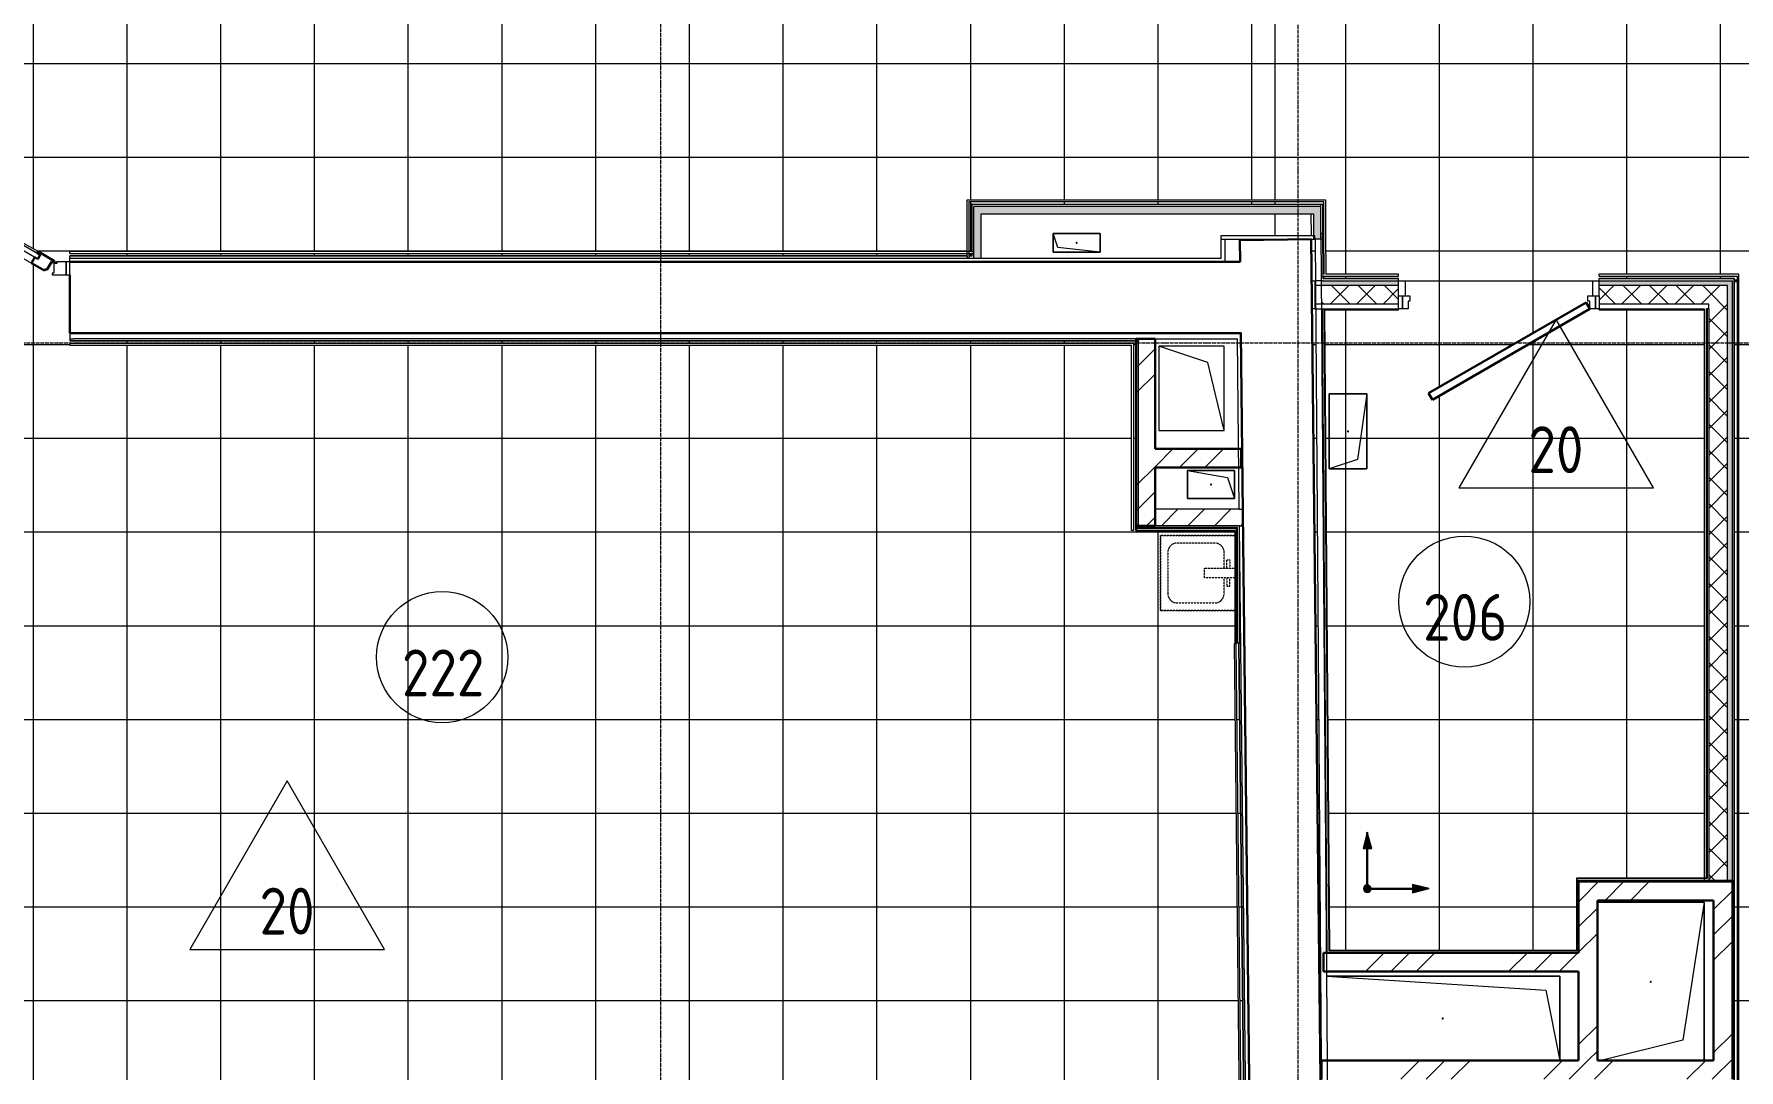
# Model space of a CAD drawing. Header units: millimetres. Extents: x -10915 to 60194, y -32941 to 46712.
# Drawn here: x 35106 to 44200, y 4415 to 9943 of the extents above; entities that cross this region are included whole.
import ezdxf

# ---------------------------------------------------------------- set-up
doc = ezdxf.new("R2010")
doc.units = ezdxf.units.MM
for name, pattern in [('200_ШТРИХ_ш1п0_6_', [1.6, 1, -0.6]), ('ADSK_Линия сетки', [25, 20, -2.5, 0, -2.5]), ('ADSK_Штриховая_ш3 п1_5', [4.5, 3, -1.5])]:
    doc.linetypes.add(name, pattern=pattern)
for name, color, linetype, lineweight in [('Двери', 7, 'Continuous', 9), ('Марки', 7, 'Continuous', 20), ('Марки помещений', 7, 'Continuous', 20), ('Обобщенные модели', 7, 'Continuous', 18), ('Оси', 7, 'Continuous', 9), ('Перекрытие', 7, 'Continuous', 18), ('Перекрытие штриховка', 7, 'Continuous', 18), ('Сантехника', 7, 'Continuous', 18), ('Стены внутренние', 7, 'Continuous', 18), ('Стены несущие', 7, 'Continuous', 30), ('Стены отделка', 7, 'Continuous', 30), ('Стены штриховка', 7, 'Continuous', 9), ('Узлы', 7, 'Continuous', 18)]:
    doc.layers.add(name, color=color, linetype=linetype, lineweight=lineweight)
doc.layers.add('Линии', color=7, linetype='Continuous', lineweight=9, true_color=0x00a600)
doc.layers.add('Линии разделители', color=4, linetype='ADSK_Штриховая_ш3 п1_5', lineweight=40, true_color=0x00ffff)
doc.styles.add('GOST Common_2', font='GOST_Common.ttf', dxfattribs={"width": 0.9, "height": 250})
pattern_1 = [(45, (0, 0), (-70.71068, 70.71068), []), (135, (0, 0), (-70.71068, -70.71068), [])]
pattern_2 = [(45, (0, 0), (-381.661, 381.661), []), (45, (134.94, 0), (0, 763.322), []), (45, (-134.94, 0), (0, 763.322), [])]

# ---------------------------------------------------------------- blocks, each defined once
blk = doc.blocks.new('AC_Дверь_Однопольная_Стальная - 1000х2100Н Д35п-металлическая-7230609-План полов 2-го этажа')
at = {"layer": 'Двери', "lineweight": 30}
for p, q in [((-485, 75), (355, 560)), ((355, 560), (375, 525.4)), ((375, 525.4), (-465, 40.4)), ((-465, 40.4), (-485, 75))]:
    blk.add_line(p, q, dxfattribs=at)
at = {"layer": 'Двери'}
for p, q in [((-535, 75), (-515, 75)), ((-535, 5), (-535, 75)), ((-515, 5), (-535, 5)), ((-515, 75), (-485, 75)), ((-515, 5), (-515, 75)), ((-515, 75), (-515, 5)), ((-475, 5), (-515, 5)), ((-485, 75), (-485, 35)), ((-485, 35), (-475, 35)), ((-475, 35), (-475, 5)), ((475, 35), (485, 35)), ((475, 5), (475, 35)), ((515, 5), (475, 5)), ((485, 75), (515, 75)), ((485, 35), (485, 75)), ((515, 75), (515, 5)), ((515, 75), (535, 75)), ((515, 5), (515, 75)), ((535, 5), (515, 5)), ((535, 75), (535, 5))]:
    blk.add_line(p, q, dxfattribs=at)
blk = doc.blocks.new('GM_Отверстие прямоугольное _в плите_ - Отверстие-3479543-План полов 2-го этажа')
at = {"layer": 'Обобщенные модели'}
for p, q in [((-100, -200), (-100, 200)), ((-100, 200), (100, 200)), ((100, 200), (-100, 200)), ((-100, 200), (-100, -200)), ((-50, 150), (100, 200)), ((100, 200), (100, -200)), ((100, -200), (100, 200)), ((-100, -200), (-50, 150)), ((100, -200), (-100, -200)), ((-100, -200), (100, -200))]:
    blk.add_line(p, q, dxfattribs=at)
for start, end in [(360, 180), (180, 360), (60, 165), (300, 360), (195, 270)]:
    blk.add_arc((0, 0), 2.5, start, end, dxfattribs=at)
blk = doc.blocks.new('GM_Отверстие прямоугольное _в плите_ - Отверстие-1433103-План полов 2-го этажа')
at = {"layer": 'Обобщенные модели'}
for p, q in [((175, 225), (-175, 225)), ((-175, 225), (-175, -225)), ((-175, 225), (-87.5, -137.5)), ((175, -225), (175, 225)), ((-87.5, -137.5), (175, -225)), ((-175, -225), (175, -225))]:
    blk.add_line(p, q, dxfattribs=at)
blk = doc.blocks.new('SND_2D_Раковина - 400х400-V12-План полов 2-го этажа')
at = {"layer": 'Сантехника', "linetype": '200_ШТРИХ_ш1п0_6_'}
for p, q in [((-200, 220), (200, 220)), ((-200, -176.6), (-200, 220)), ((-200, 220), (-200, -176.6)), ((200, 220), (-200, 220)), ((200, 220), (200, -176.6)), ((200, -176.6), (200, 220)), ((-160, 130), (-160, -70)), ((110, 180), (-110, 180)), ((160, -70), (160, 130)), ((-25, -176.6), (-25, -15)), ((-25, -15), (25, -15)), ((25, -15), (25, -176.6)), ((-110, -120), (-25, -120)), ((-70, -135), (-70, -150)), ((-25, -135), (-70, -135)), ((-70, -150), (-25, -150)), ((25, -120), (110, -120)), ((25, -135), (70, -135)), ((70, -150), (25, -150)), ((70, -135), (70, -150))]:
    blk.add_line(p, q, dxfattribs=at)
for centre, start, end in [((-110, 130), 90, 180), ((110, 130), 360, 90), ((-110, -70), 180, 270), ((110, -70), 270, 360)]:
    blk.add_arc(centre, 50, start, end, dxfattribs=at)
blk = doc.blocks.new('GM_Отверстие прямоугольное _в плите_ - Отверстие-V33-План полов 2-го этажа')
at = {"layer": 'Обобщенные модели'}
for p, q in [((-75, -125), (-75, 125)), ((-75, 125), (75, 125)), ((75, 125), (-75, 125)), ((-75, 125), (-75, -125)), ((-37.5, 87.5), (75, 125)), ((75, 125), (75, -125)), ((75, -125), (75, 125)), ((-75, -125), (-37.5, 87.5)), ((75, -125), (-75, -125)), ((-75, -125), (75, -125))]:
    blk.add_line(p, q, dxfattribs=at)
for start, end in [(360, 180), (180, 360), (60, 165), (300, 360), (195, 270)]:
    blk.add_arc((0, 0), 2.5, start, end, dxfattribs=at)
blk = doc.blocks.new('Дверь-Alumark_двупольная с глухим окном_S70 - 1400х2200 алюм ост Д30п-V5-План полов 2-го этажа')
at = {"layer": 'Двери', "lineweight": 30}
for p, q in [((317.5, 662), (248.2, 622)), ((322, 654.2), (317.5, 662)), ((330.7, 659.2), (322, 654.2)), ((356.7, 614.2), (330.7, 659.2)), ((252.7, 614.2), (248.2, 622)), ((268.3, 623.2), (252.7, 614.2)), ((265.7, 591.7), (281.3, 600.7)), ((283.2, 561.4), (265.7, 591.7)), ((281.3, 600.7), (268.3, 623.2)), ((283.2, 561.4), (369.8, 611.4)), ((365.3, 619.2), (356.7, 614.2)), ((369.8, 611.4), (365.3, 619.2)), ((456.2, 349.2), (430.2, 304.2)), ((430.2, 304.2), (438.9, 299.2)), ((438.9, 299.2), (434.4, 291.4)), ((434.4, 291.4), (503.7, 251.4)), ((452.1, 362), (447.6, 354.2)), ((447.6, 354.2), (456.2, 349.2)), ((538.7, 312), (452.1, 362)), ((503.7, 251.4), (521.2, 281.7)), ((505.6, 290.7), (518.6, 313.2)), ((521.2, 281.7), (505.6, 290.7)), ((518.6, 313.2), (534.2, 304.2)), ((534.2, 304.2), (538.7, 312)), ((-405.6, 244.5), (-492.2, 194.5)), ((-492.2, 194.5), (-487.7, 186.7)), ((-487.7, 186.7), (-479, 191.7)), ((-479, 191.7), (-453, 146.7)), ((-439.9, 143.9), (-370.6, 183.9)), ((-416.7, 227.7), (-401.1, 236.7)), ((-403.7, 205.2), (-416.7, 227.7)), ((-401.1, 236.7), (-405.6, 244.5)), ((-388.1, 214.2), (-403.7, 205.2)), ((-370.6, 183.9), (-388.1, 214.2)), ((620.6, 183.9), (638.1, 214.2)), ((620.6, 183.9), (689.9, 143.9)), ((638.1, 214.2), (653.7, 205.2)), ((651.1, 236.7), (655.6, 244.5)), ((666.7, 227.7), (651.1, 236.7)), ((653.7, 205.2), (666.7, 227.7)), ((742.2, 194.5), (655.6, 244.5)), ((703, 146.7), (729, 191.7)), ((729, 191.7), (737.7, 186.7)), ((737.7, 186.7), (742.2, 194.5)), ((-453, 146.7), (-444.4, 151.7)), ((-444.4, 151.7), (-439.9, 143.9)), ((689.9, 143.9), (694.4, 151.7)), ((694.4, 151.7), (703, 146.7))]:
    blk.add_line(p, q, dxfattribs=at)
at = {"layer": 'Двери'}
for p, q in [((268.3, 623.2), (-416.7, 227.7)), ((248.2, 622), (-405.6, 244.5)), ((-403.7, 205.2), (281.3, 600.7)), ((-370.6, 183.9), (283.2, 561.4)), ((281.3, 600.7), (268.3, 623.2)), ((505.6, 290.7), (518.6, 313.2)), ((653.7, 205.2), (505.6, 290.7)), ((518.6, 313.2), (666.7, 227.7)), ((655.6, 244.5), (538.7, 312)), ((-575, 190), (-575, 120)), ((-555, 190), (-575, 190)), ((-555, 120), (-555, 190)), ((-505, 190), (-555, 190)), ((-555, 190), (-555, 120)), ((-505, 181), (-505, 190)), ((-416.7, 227.7), (-403.7, 205.2)), ((503.7, 251.4), (620.6, 183.9)), ((666.7, 227.7), (653.7, 205.2)), ((755, 190), (755, 181)), ((805, 190), (755, 190)), ((825, 190), (805, 190)), ((805, 190), (805, 120)), ((805, 120), (805, 190)), ((825, 120), (825, 190)), ((-575, 120), (-555, 120)), ((-555, 120), (-480, 120)), ((-490, 181), (-505, 181)), ((-490, 129), (-490, 181)), ((-480, 129), (-490, 129)), ((-480, 120), (-480, 129)), ((740, 129), (730, 129)), ((730, 129), (730, 120)), ((730, 120), (805, 120)), ((755, 181), (740, 181)), ((740, 181), (740, 129)), ((805, 120), (825, 120))]:
    blk.add_line(p, q, dxfattribs=at)
blk = doc.blocks.new('GM_Отверстие прямоугольное _в плите_ - Отверстие-3906246-План полов 2-го этажа')
at = {"layer": 'Обобщенные модели'}
for p, q in [((-50, -125), (-50, 125)), ((-50, 125), (50, 125)), ((50, 125), (-50, 125)), ((-50, 125), (-50, -125)), ((-50, -125), (-25, 100)), ((-25, 100), (50, 125)), ((50, 125), (50, -125)), ((50, -125), (50, 125)), ((50, -125), (-50, -125)), ((-50, -125), (50, -125))]:
    blk.add_line(p, q, dxfattribs=at)
for start, end in [(360, 180), (180, 360), (60, 165), (300, 360), (195, 270)]:
    blk.add_arc((0, 0), 2.5, start, end, dxfattribs=at)
blk = doc.blocks.new('GM_Отверстие прямоугольное _в плите_ - Отверстие-7245768-План полов 2-го этажа')
at = {"layer": 'Обобщенные модели'}
for p, q in [((-285, -425), (-285, 420)), ((-285, 420), (-285, -425)), ((-171, 311), (265, 420)), ((-285, -425), (-171, 311)), ((285, -425), (-285, -425)), ((-285, -425), (285, -425))]:
    blk.add_line(p, q, dxfattribs=at)
for start, end in [(360, 180), (180, 360), (60, 165), (300, 360), (195, 270)]:
    blk.add_arc((0, 0), 2.5, start, end, dxfattribs=at)
blk = doc.blocks.new('GM_Отверстие прямоугольное _в плите_ - Отверстие-7259121-План полов 2-го этажа')
at = {"layer": 'Обобщенные модели'}
for p, q in [((-225, -619.6), (-225, 625)), ((-225, 625), (225, 625)), ((225, 625), (-225, 625)), ((-225, 625), (-225, -619.6)), ((-224.7, -619.6), (-150, 550)), ((-150, 550), (225, 625))]:
    blk.add_line(p, q, dxfattribs=at)
for start, end in [(360, 180), (180, 360), (60, 165), (300, 360), (195, 270)]:
    blk.add_arc((0, 0), 2.5, start, end, dxfattribs=at)
blk = doc.blocks.new('ADSK_Марка_Помещение_ОдноЗначение - Номер-159740-План полов 2-го этажа')
at = {"layer": 'Марки помещений'}
blk.add_circle((0, 0), 3.5, dxfattribs=at)
blk = doc.blocks.new('ADSK_Марка_ПерекрытиеПол - Экземпляр_Отделка пола-158379-План полов 2-го этажа')
at = {"layer": 'Марки', "color": 1, "true_color": 0xff0000}
for p, q in [((0, 9), (-5.196, 0)), ((5.196, 0), (0, 9)), ((-5.196, 0), (5.196, 0))]:
    blk.add_line(p, q, dxfattribs=at)

msp = doc.modelspace()

# ---------------------------------------------------------------- hatches: boundary and pattern name
at = {"layer": 'Перекрытие штриховка', "lineweight": 9, "true_color": 0x787878}
h = msp.add_hatch(dxfattribs=at)
h.set_pattern_fill('FP_30', color=8, style=0, pattern_type=2)
h.set_pattern_definition([(270, (7102.2, 22285.6), (500, 3e-14), []), (0, (7102.2, 22285.6), (0, 500), [])])
h.paths.add_polyline_path([(37872.868, 12638.639), (37874.868, 12638.673), (37874.824, 12640.59), (37872.902, 12638.673)])
h.paths.add_polyline_path([(25721.208, 8727.642), (26549, 8727.642), (26373.408, 8829.021), (26377.908, 8836.815), (26369.248, 8841.815), (26395.248, 8886.848), (26386.587, 8891.848), (26391.087, 8899.642), (26681.206, 8732.142), (26678.608, 8727.642), (26764, 8727.642), (26764, 8759.642), (33897.201, 8759.642), (33897.201, 8727.642), (33982.593, 8727.642), (33979.995, 8732.142), (34789.728, 9199.642), (34794.228, 9191.848), (34803.451, 9195.874), (34828.889, 9151.815), (34837.549, 9156.815), (34842.049, 9149.021), (34112.201, 8727.642), (35082.201, 8727.642), (34906.608, 8829.021), (34911.108, 8836.815), (34902.448, 8841.815), (34928.448, 8886.848), (34919.788, 8891.848), (34924.288, 8899.642), (35214.406, 8732.142), (35211.808, 8727.642), (35297.201, 8727.642), (35297.201, 8759.642), (40083.13, 8759.642), (40083.13, 8772.642), (35297.201, 8772.642), (35297.201, 8782.642), (40083.13, 8782.642), (40083.13, 9058.345), (41726.321, 9058.345), (41726.321, 12155.656), (39844.565, 12155.656), (39844.565, 12165.656), (41726.321, 12165.656), (41726.321, 12178.656), (39844.565, 12178.656), (39844.565, 12210.656), (38958.565, 12210.656), (39665.349, 11802.406), (39662.201, 11796.906), (39672.14, 11791.168), (39658.64, 11767.786), (39668.599, 11762.036), (39665.349, 11756.406), (38884.195, 12207.406), (38886.071, 12210.656), (38814.565, 12210.656), (38814.565, 12178.656), (37874.868, 12178.656), (37874.868, 12180.656), (37872.868, 12180.656), (37872.868, 12638.639), (37869.868, 12638.634), (37869.868, 12165.656), (38814.565, 12165.656), (38814.565, 12155.656), (37859.868, 12155.656), (37859.868, 12638.673), (33345.398, 12650.558), (33345.398, 12486.061), (33343.398, 12486.061), (33343.373, 12484.061), (32292.42, 12484.061), (32292.42, 12486.061), (32290.42, 12486.064), (32290.42, 12512.238), (27704.443, 12512.238), (27704.443, 12486.859), (27702.443, 12486.859), (27702.443, 12484.859), (26672.427, 12484.859), (26672.427, 12486.859), (26670.427, 12486.863), (26670.427, 12512.238), (24339.565, 12512.238), (24339.565, 12377.026), (24347.565, 12377.026), (24347.565, 12327.026), (24307.565, 12327.026), (24307.565, 11672.026), (24347.565, 11672.026), (24347.565, 11622.026), (24272.565, 11622.026), (24272.565, 11562.026), (24257.565, 11562.026), (24257.565, 11572.026), (24207.565, 11572.026), (24207.565, 9797.026), (24257.565, 9797.026), (24257.565, 9807.026), (24272.565, 9807.026), (24272.565, 9747.026), (24347.565, 9747.026), (24347.565, 9697.026), (24307.565, 9697.026), (24307.565, 8797.026), (24347.565, 8797.026), (24347.565, 8782.642), (25364, 8782.642), (25364, 8772.642), (24347.565, 8772.642), (24347.565, 8759.642), (25364, 8759.642), (25364, 8727.642), (25449.392, 8727.642), (25446.794, 8732.142), (26256.528, 9199.642), (26261.028, 9191.848), (26270.251, 9195.874), (26295.688, 9151.815), (26304.348, 9156.815), (26308.848, 9149.021), (25579, 8727.642)])
h.paths.add_polyline_path([(35204.201, 8727.642), (35201.246, 8729.348), (35201.246, 8727.642)])
h.paths.add_polyline_path([(33994.14, 8727.642), (33993.155, 8729.348), (33990.201, 8727.642), (33993.155, 8727.642)])
h.paths.add_polyline_path([(26671, 8727.642), (26668.046, 8729.348), (26668.046, 8727.642)])
h.paths.add_polyline_path([(25460.939, 8727.642), (25459.954, 8729.348), (25457, 8727.642), (25459.954, 8727.642)])
h.paths.add_polyline_path([(40106.13, 8759.642), (40106.13, 8772.642), (40093.13, 8772.642), (40093.13, 8759.642)])
h.paths.add_polyline_path([(40108.13, 8757.642), (40108.13, 8759.642), (40106.13, 8759.642)])
h.paths.add_polyline_path([(33871.125, 8772.642), (26764, 8772.642), (26764, 8782.642), (33897.201, 8782.642), (33897.201, 8772.642)])
h.paths.add_polyline_path([(40093.13, 8782.642), (40106.13, 8782.642), (40106.13, 9033.345), (40108.13, 9033.345), (40108.13, 9035.345), (41726.321, 9035.345), (41726.321, 9048.345), (40093.13, 9048.345), (40093.13, 8983.345)])
h.paths.add_polyline_path([(24207.565, 8787.026), (24247.565, 8787.026), (24247.565, 8797.026), (24207.565, 8797.026)])
h.paths.add_polyline_path([(24247.565, 9697.026), (24247.565, 9707.026), (24207.565, 9707.026), (24207.565, 9697.026), (24239.441, 9697.026)])
h.paths.add_polyline_path([(24247.565, 11662.026), (24247.565, 11672.026), (24207.565, 11672.026), (24207.565, 11662.026)])
h.paths.add_polyline_path([(37904.868, 12190.656), (37907.063, 12190.656), (37907.063, 12650.549), (37904.868, 12650.541), (37904.868, 12208.291)])
h.paths.add_polyline_path([(38897.404, 12207.286), (38899.35, 12210.656), (38891.565, 12210.656), (38897.195, 12207.406)])
h.paths.add_polyline_path([(24207.565, 12327.026), (24247.565, 12327.026), (24247.565, 12337.026), (24207.565, 12337.026)])
h.paths.add_polyline_path([(24247.565, 12367.026), (24247.565, 12377.026), (24207.565, 12377.026), (24207.565, 12367.026)])
h.paths.add_polyline_path([(28362.225, 12524.238), (32290.42, 12524.238), (32290.42, 12653.335), (27704.443, 12665.408), (27704.443, 12524.238), (27709.599, 12524.238)])
h.paths.add_polyline_path([(26670.427, 12524.238), (26670.427, 12668.131), (24327.565, 12674.298), (24327.565, 12663.238), (24339.565, 12663.238), (24339.565, 12524.238), (26542.935, 12524.238)])
h = msp.add_hatch(dxfattribs=at)
h.set_pattern_fill('FP_83', color=8, style=0, pattern_type=2)
h.set_pattern_definition([(0, (2602.2, 10785.6), (0, 500), []), (90, (2602.2, 10785.6), (-500, 3e-14), [])])
h.paths.add_polyline_path([(47076.468, 8874.26), (47077.384, 8873.943), (47077.212, 8874.482)])
h.paths.add_polyline_path([(47372.331, 8870.461), (47371.412, 8869.172), (47372.94, 8868.416), (47372.494, 8869.913)])
h.paths.add_polyline_path([(48963, 9646.429), (48965, 9644.429), (48965, 9646.429)])
h.paths.add_polyline_path([(44177, 8627.057), (44190, 8627.057), (44190, 8652.057), (43455, 8652.057), (43455, 8662.057), (44200, 8662.057), (44200, 8627.057), (47067.5, 8627.057), (47068.181, 8858.429), (47073.106, 8871.996), (47082.141, 8877.197), (47083.31, 8877.51), (47085.506, 8878.71), (47125.503, 8879.475), (47125.503, 8889.499), (47138.494, 8889.499), (47138.494, 8879.475), (47356.5, 8878.747), (47370.753, 8872.805), (47375.229, 8864.595), (47375.297, 8863.929), (47376.782, 8861.429), (47377.5, 8796.831), (47377.5, 8627.057), (47394.5, 8627.057), (47394.5, 9017.057), (47410.5, 9017.057), (47410.5, 9634.429), (47408.5, 9634.429), (47408.5, 9646.429), (48940, 9646.429), (48940, 9834.429), (48950, 9834.429), (48950, 9646.429), (48963, 9646.429), (48963, 9834.429), (48975, 9834.429), (48975, 9933.07), (48540.891, 10685.294), (48546.379, 10688.463), (48552.129, 10678.504), (48575.512, 10692.004), (48581.262, 10682.044), (48586.938, 10685.213), (48975, 10013.07), (48975, 10864.429), (48963, 10864.429), (48963, 12176.921), (48950, 12176.8), (48950, 10864.429), (48940, 10864.429), (48940, 12176.921), (48110, 12176.921), (48110, 12459.671), (46498.396, 12459.671), (46498.396, 12155.656), (44542.063, 12155.656), (44542.063, 12165.656), (46488.396, 12165.656), (46488.396, 12459.671), (46475.396, 12459.671), (46475.396, 12180.656), (46473.396, 12180.656), (46473.396, 12178.656), (44542.063, 12178.656), (44542.063, 12210.656), (42842.063, 12210.197), (42842.063, 12178.656), (41726.321, 12178.656), (41726.321, 12165.656), (42842.063, 12165.656), (42842.063, 12155.656), (41726.321, 12155.656), (41726.321, 9058.345), (41995.572, 9058.345), (41995.572, 8880.36), (41995.573, 8880.284), (41997.223, 8662.057), (42385, 8662.057), (42385, 8652.057), (41984.298, 8652.057), (41984.488, 8639.057), (42385, 8639.057), (42385, 8627.057), (43455, 8627.057), (43455, 8639.057), (44175, 8639.057), (44175.031, 8637.057), (44177, 8637.057)])
h.paths.add_polyline_path([(41942.486, 8627.057), (41940.811, 8848.517), (41918.619, 8848.292), (41921.053, 8627.057), (41940.811, 8627.057)])
h.paths.add_polyline_path([(41984.298, 8637.057), (41984.412, 8637.057), (41984.223, 8638.882), (41982.572, 8637.057), (41984.223, 8637.057)])
h.paths.add_polyline_path([(41984.298, 8662.057), (41987.223, 8662.057), (41985.572, 9033.345), (41985.572, 9048.345), (41726.321, 9048.345), (41726.974, 9035.345), (41982.572, 9035.345), (41982.814, 8848.292), (41984.223, 8662.057)])
h.paths.add_polyline_path([(47085.5, 8858.93), (47084.352, 8860.147), (47085.021, 8859.049)])
h.paths.add_polyline_path([(47359.5, 8858.936), (47360.939, 8860.433), (47360.377, 8861.429), (47359.5, 8859.81), (47359.5, 8859.136)])
h.paths.add_polyline_path([(41930.572, 8868.292), (41930.572, 8983.345), (41917.133, 8983.345), (41919.006, 8868.292)])
h.paths.add_polyline_path([(48940, 12186.921), (48963, 12186.921), (48963, 12199.921), (48135, 12199.921), (48135, 12201.921), (48133, 12201.921), (48133, 12459.671), (48120, 12459.671), (48120, 12186.921), (48785.654, 12186.921)])
h.paths.add_polyline_path([(46450.997, 12190.656), (46463.396, 12190.742), (46463.396, 12345.656), (46443.396, 12345.656), (46443.396, 12210.656), (46447.063, 12210.656), (46447.063, 12190.656)])
h.paths.add_polyline_path([(48963, 12199.921), (48965, 12201.921), (48963, 12201.921)])
h.paths.add_polyline_path([(48145, 12211.921), (48165, 12211.921), (48165, 12330.656), (48145, 12330.656), (48145, 12231.674)])
h = msp.add_hatch(dxfattribs=at)
h.set_pattern_fill('FP_68', color=8, style=0, pattern_type=2)
h.set_pattern_definition([(0, (12602.2, 10785.6), (0, 500), []), (90, (12602.2, 10785.6), (-500, 3e-14), [])])
h.paths.add_polyline_path([(33129.527, 2430.232), (33142.527, 2430.232), (33142.527, 2443.232), (33129.527, 2443.232)])
h.paths.add_polyline_path([(33129.527, 2428.232), (33128.397, 2429.101), (33127.527, 2428.232)])
h.paths.add_polyline_path([(41575.268, 2610.232), (41575.398, 2608.233), (41577.289, 2608.232), (41575.289, 2610.21)])
h.paths.add_polyline_path([(40152.431, 2430.232), (40832.135, 2430.232), (40832.135, 2608.232), (40834.135, 2608.232), (40834.135, 2610.232), (41575.268, 2610.232), (41530.933, 6692.663), (41542.932, 6692.794), (41535.474, 7309.642), (41535.169, 6694.642), (41510.474, 6694.642), (41510.474, 7294.642), (40983.65, 7294.642), (40983.65, 8305.642), (35297.201, 8305.642), (35297.201, 8657.642), (35202.201, 8657.642), (35202.201, 8666.642), (35212.201, 8666.642), (35212.201, 8718.642), (35227.201, 8718.642), (35227.201, 8727.642), (35211.808, 8727.642), (35209.906, 8724.348), (35204.201, 8727.642), (35200.261, 8727.642), (35175.246, 8684.315), (35166.586, 8689.315), (35162.086, 8681.521), (35082.201, 8727.642), (34112.201, 8727.642), (34032.315, 8681.521), (34027.815, 8689.315), (34018.592, 8685.289), (33993.155, 8727.642), (33990.201, 8727.642), (33984.495, 8724.348), (33982.201, 8727.642), (33967.201, 8727.642), (33967.201, 8718.642), (33982.201, 8718.642), (33982.201, 8666.642), (33992.201, 8666.642), (33992.201, 8657.642), (33897.201, 8657.642), (33897.201, 8305.642), (33152.527, 8305.642), (33152.527, 8292.642), (33897.201, 8292.642), (33897.201, 8282.642), (33152.527, 8282.642), (33152.527, 2579.621), (35189.136, 2579.621), (35189.136, 2623.232), (36229.14, 2622.866), (36229.14, 2453.232), (40819.135, 2453.232), (40819.135, 2623.232), (41552.125, 2623.232), (41507.967, 6689.388), (41517.967, 6689.497), (41562.234, 2613.232), (40829.135, 2613.232), (40829.135, 2443.232), (36219.14, 2443.232), (36219.14, 2613.232), (35199.136, 2613.232), (35199.136, 2443.232), (33152.527, 2443.232), (33152.527, 2430.232), (35202.136, 2430.232), (35202.136, 2608.232), (35204.136, 2608.232), (35204.158, 2610.232), (36214.14, 2610.232), (36214.288, 2608.232), (36216.14, 2608.232), (36216.14, 2430.232), (39105.547, 2430.232)])
h.paths.add_polyline_path([(33142.527, 2453.232), (33142.527, 8305.642), (33129.527, 8305.642), (33129.527, 2453.232)])
h.paths.add_polyline_path([(33152.527, 2453.232), (35189.136, 2453.232), (35189.136, 2567.621), (33152.527, 2567.621), (33152.527, 2478.232)])
h.paths.add_polyline_path([(40970.65, 7294.642), (40960.65, 7294.642), (40960.65, 8282.642), (35297.201, 8282.642), (35297.201, 8292.642), (40970.65, 8292.642), (40970.65, 7295.008)])
h.paths.add_polyline_path([(33129.527, 8305.642), (33127.527, 8307.642), (33127.527, 8305.642)])
h.paths.add_polyline_path([(40983.65, 8305.642), (40985.65, 8305.642), (40985.63, 8307.622)])
h = msp.add_hatch(dxfattribs=at)
h.set_pattern_fill('FP_73', color=8, style=0, pattern_type=2)
h.set_pattern_definition([(270, (43102.2, 8785.6), (500, 3e-14), []), (0, (43102.2, 8785.6), (0, 500), [])])
h.paths.add_polyline_path([(41960.522, 5040.38), (41969.614, 5040.38), (41943.621, 8477.057), (41922.704, 8477.057), (41952.286, 5788.88)])
h.paths.add_polyline_path([(42003.936, 5040.38), (42004.012, 5040.38), (41978.019, 8477.057), (41973.622, 8477.057), (41999.615, 5040.38)])
h.paths.add_polyline_path([(43405, 8477.057), (42564.955, 7992.057), (42544.955, 8026.698), (43385, 8511.698), (43390.359, 8502.416)])
h.paths.add_polyline_path([(42015.922, 5052.38), (42013.921, 5052.38), (42013.937, 5050.38)])
h.paths.add_polyline_path([(43333, 5052.38), (43333, 5437.057), (43335, 5437.057), (43335.01, 5439.057), (44015, 5439.057), (44015, 8471.057), (43455, 8471.057), (43455, 8477.057), (43405, 8477.057), (43405, 8517.057), (43395, 8517.057), (43395, 8547.057), (43420, 8547.057), (43420, 8627.057), (42420, 8627.057), (42420, 8547.057), (42445, 8547.057), (42445, 8517.057), (42435, 8517.057), (42434.172, 8477.057), (42385, 8477.057), (42385, 8471.057), (41990.065, 8471.057), (42015.922, 5052.38), (43331.56, 5052.38)])
h.paths.add_polyline_path([(43333, 5050.38), (43335, 5050.38), (43333, 5052.38)])
h.paths.add_polyline_path([(42113.75, 7820.575), (42112.959, 7822.74), (42114.353, 7825.155), (42117.5, 7822.74), (42116.379, 7822.093)])
h.paths.add_polyline_path([(41990.065, 8471.057), (41988.049, 8473.057), (41988.065, 8471.057), (41989.598, 8471.057)])
h = msp.add_hatch(dxfattribs=at)
h.set_pattern_fill('FP_32', color=8, style=0, pattern_type=2)
h.set_pattern_definition([(270, (2102.2, 8785.6), (500, 3e-14), []), (0, (2102.2, 8785.6), (0, 500), [])])
h.paths.add_polyline_path([(48762.02, 378.663), (48761.921, 391.664), (48748.923, 391.325), (48749.11, 378.754), (48760.463, 378.674)])
h.paths.add_polyline_path([(48739.018, 378.824), (48738.919, 391.825), (44177, 423.769), (44177, 410.769), (48735.464, 378.849)])
h.paths.add_polyline_path([(47368.532, 8574.598), (47367.616, 8574.915), (47367.788, 8574.376)])
h.paths.add_polyline_path([(47072.669, 8578.397), (47073.588, 8579.686), (47072.06, 8580.442), (47072.506, 8578.945)])
h.paths.add_polyline_path([(48487.76, 403.584), (48487.76, 7213), (47407.5, 7213), (47407.5, 7215), (47405.5, 7215), (47405.5, 8417.057), (47394.5, 8417.057), (47394.5, 8627.057), (47377.5, 8627.057), (47376.819, 8590.429), (47371.894, 8576.861), (47362.859, 8571.661), (47361.69, 8571.348), (47359.179, 8570.143), (47218.9, 8569.429), (47088.5, 8570.11), (47074.247, 8576.053), (47069.419, 8582.525), (47069.419, 8585.239), (47068.218, 8587.429), (47067.5, 8627.057), (44200, 8627.057), (44200, 3485), (44190, 3485), (44190, 8627.057), (44177, 8627.057), (44177, 3485), (44165, 3485), (44165, 2685), (44545.359, 3343.801), (44580, 3323.801), (44165, 2605), (44165, 2555), (44177, 2555), (44177, 1885), (44165, 1885), (44165, 1085), (44545.359, 1743.801), (44580, 1723.801), (44165, 1005), (44165, 955), (44177, 955), (44177, 433.769), (44190, 433.783), (44190, 955), (44200, 955), (44200, 433.608), (47480.621, 410.636)])
h.paths.add_polyline_path([(44177, 408.769), (44177, 410.769), (44175, 408.783)])
h.paths.add_polyline_path([(44190, 1885), (44190, 2555), (44200, 2555), (44200, 1885)])
h.paths.add_polyline_path([(48548.873, 6337.271), (48549.023, 6337.89), (48548.792, 6337.271)])
h.paths.add_polyline_path([(47083.017, 8587.429), (47085.5, 8588.063), (47084.368, 8589.635), (47084.061, 8588.425), (47083.433, 8587.826)])
h.paths.add_polyline_path([(47362.232, 8588.153), (47361.069, 8589.535), (47362.201, 8588.164)])
at = {"layer": 'Стены внутренние'}
for points in [[(41917.133, 8983.345), (41970.572, 8983.345), (41970.572, 9023.345), (40118.13, 9023.345), (40118.13, 8983.345), (41916.698, 8983.345)], [(40158.13, 8747.642), (40158.13, 8983.345), (40118.13, 8983.345), (40118.13, 8747.642), (40152.431, 8747.642)], [(41938.62, 8848.469), (41970.572, 8848.742), (41970.572, 8983.345), (41930.572, 8983.345), (41930.572, 8868.292), (41938.62, 8868.292), (41938.62, 8848.501)], [(44165, 5427.057), (44165, 8627.057), (44140, 8627.057), (44140, 5427.057)]]:
    msp.add_hatch(color=256, dxfattribs=at).paths.add_polyline_path(points)
h = msp.add_hatch(color=256, dxfattribs=at)
h.paths.add_polyline_path([(41940, 8602.057), (41942.675, 8602.057), (41942.486, 8627.057), (41940, 8627.057)])
h.paths.add_polyline_path([(41972.676, 8602.057), (42385, 8602.057), (42385, 8627.057), (41972.487, 8627.057), (41972.538, 8620.342)])
h.paths.add_polyline_path([(44140, 8602.057), (44140, 8627.057), (43455, 8627.057), (43455, 8602.057), (44040, 8602.057)])
at = {"layer": 'Стены внутренние', "lineweight": 9, "true_color": 0x0000ff}
h = msp.add_hatch(dxfattribs=at)
h.set_pattern_fill('FP_2', color=5, style=0, pattern_type=2)
h.set_pattern_definition(pattern_1)
h.paths.add_polyline_path([(42034.606, 8502.057), (42385, 8502.057), (42385, 8602.057), (41972.676, 8602.057), (41973.433, 8502.057), (42004.607, 8502.057)])
h.paths.add_polyline_path([(41940, 8502.057), (41943.426, 8502.827), (41942.675, 8602.057), (41940, 8602.057), (41940, 8597.434)])
h.paths.add_polyline_path([(44014.745, 8502.057), (44040, 8502.057), (44040, 8602.057), (43455, 8602.057), (43455, 8502.057), (43816.526, 8502.057)])
h = msp.add_hatch(dxfattribs=at)
h.set_pattern_fill('FP_2', color=5, style=0, pattern_type=2)
h.set_pattern_definition(pattern_1)
h.paths.add_polyline_path([(44140, 5427.057), (44140, 8602.057), (44040, 8602.057), (44040, 5427.057)])
at = {"layer": 'Стены внутренние', "lineweight": 9}
h = msp.add_hatch(dxfattribs=at)
h.set_pattern_fill('FP_1', color=256, style=0, pattern_type=2)
h.set_pattern_definition(pattern_2)
h.paths.add_polyline_path([(40985.65, 7319.642), (41085.65, 7319.642), (41085.65, 8317.642), (40985.65, 8317.642), (40985.65, 7321.446)])
h = msp.add_hatch(dxfattribs=at)
h.set_pattern_fill('FP_1', color=256, style=0, pattern_type=2)
h.set_pattern_definition(pattern_2)
h.paths.add_polyline_path([(41085.65, 7629.639), (41545.1, 7629.639), (41544.105, 7729.639), (41085.65, 7729.639)])
at = {"layer": 'Стены внутренние', "lineweight": 9, "true_color": 0x005b00}
h = msp.add_hatch(dxfattribs=at)
h.set_pattern_fill('FP_5', color=98, style=0, pattern_type=2)
h.set_pattern_definition([(45, (0, 0), (-70.71068, 70.71068), [])])
h.paths.add_polyline_path([(41085.65, 7319.642), (41555.418, 7319.642), (41554.449, 7407.642), (41085.65, 7407.642)])
at = {"layer": 'Стены внутренние', "lineweight": 9}
h = msp.add_hatch(dxfattribs=at)
h.set_pattern_fill('FP_1', color=256, style=0, pattern_type=2)
h.set_pattern_definition(pattern_2)
h.paths.add_polyline_path([(43345, 5320), (44065, 5320), (44065, 5420), (43345, 5420)])
h = msp.add_hatch(dxfattribs=at)
h.set_pattern_fill('FP_1', color=256, style=0, pattern_type=2)
h.set_pattern_definition(pattern_2)
h.paths.add_polyline_path([(44065, 4365), (44165, 4365), (44165, 5420), (44065, 5420), (44065, 4460)])
h = msp.add_hatch(dxfattribs=at)
h.set_pattern_fill('FP_1', color=256, style=0, pattern_type=2)
h.set_pattern_definition(pattern_2)
h.paths.add_polyline_path([(43345, 4465), (43445, 4465), (43445, 5320), (43345, 5320), (43345, 4482.544)])
h = msp.add_hatch(dxfattribs=at)
h.set_pattern_fill('FP_1', color=256, style=0, pattern_type=2)
h.set_pattern_definition(pattern_2)
h.paths.add_polyline_path([(42034.606, 4940.38), (43345, 4940.38), (43345, 5040.38), (41999.615, 5040.38), (42000.371, 4940.38), (42004.607, 4940.38)])
h = msp.add_hatch(dxfattribs=at)
h.set_pattern_fill('FP_1', color=256, style=0, pattern_type=2)
h.set_pattern_definition(pattern_2)
h.paths.add_polyline_path([(42004.723, 4365), (44065, 4365), (44065, 4465), (42003.967, 4465), (42004.607, 4380.351)])
h.paths.add_polyline_path([(41973.183, 4365), (41974.722, 4365), (41973.183, 4465)])
at = {"layer": 'Узлы', "true_color": 0xff0000}
for points in [[(42195.517, 5596.552), (42241.125, 5596.552), (42217.5, 5684.723), (42197.5, 5604.507)], [(42217.5, 5361.901), (42222.676, 5362.583), (42227.5, 5364.581), (42231.642, 5367.759), (42234.821, 5371.901), (42236.819, 5376.725), (42237.5, 5381.901), (42236.819, 5387.078), (42234.821, 5391.901), (42231.642, 5396.043), (42227.5, 5399.222), (42222.676, 5401.22), (42217.5, 5401.901), (42212.324, 5401.22), (42207.5, 5399.222), (42203.358, 5396.043), (42200.179, 5391.901), (42198.181, 5387.078), (42197.5, 5381.901), (42198.181, 5376.725), (42200.179, 5371.901), (42203.358, 5367.759), (42207.5, 5364.581), (42212.324, 5362.583)], [(42459.544, 5359.515), (42547.715, 5383.141), (42459.544, 5405.124)]]:
    msp.add_hatch(color=1, dxfattribs=at).paths.add_polyline_path(points)

# ---------------------------------------------------------------- linework, layer by layer
at = {"layer": 'Линии', "color": 1, "lineweight": 18, "true_color": 0xff0000}
for p, q in [((42217.5, 5684.723), (42195.517, 5596.552)), ((42241.125, 5596.552), (42217.5, 5684.723)), ((42195.517, 5596.552), (42241.125, 5596.552)), ((42547.715, 5383.141), (42459.544, 5405.124)), ((42459.544, 5405.124), (42459.544, 5359.515)), ((42459.544, 5359.515), (42547.715, 5383.141))]:
    msp.add_line(p, q, dxfattribs=at)
at = {"layer": 'Линии', "color": 1, "lineweight": 30, "true_color": 0xff0000}
for q in [(42217.5, 5681.901), (42517.5, 5381.901)]:
    msp.add_line((42217.5, 5381.901), q, dxfattribs=at)
at = {"layer": 'Линии', "color": 1, "lineweight": 18, "true_color": 0xff0000}
for start, end in [(0, 180), (180, 360)]:
    msp.add_arc((42217.5, 5381.901), 20, start, end, dxfattribs=at)
at = {"layer": 'Линии разделители', "color": 7}
msp.add_line((44190.048, 8627.057), (44177, 8627.057), dxfattribs=at)
at = {"layer": 'Оси', "linetype": 'ADSK_Линия сетки'}
for p, q in [((41849.565, -5289.091), (41849.565, 20205)), ((38449.565, -5633.277), (38449.565, 19860.814)), ((-10114.729, 8295), (56004.853, 8295))]:
    msp.add_line(p, q, dxfattribs=at)
at = {"layer": 'Перекрытие'}
for p, q in [((41726.321, 9058.345), (41726.321, 12155.656)), ((41726.321, 9035.345), (41726.321, 9048.345)), ((41726.321, 8868.292), (41726.321, 8983.345)), ((41917.133, 8983.345), (41918.399, 8868.292)), ((41726.321, 8846.176), (41726.321, 8848.292)), ((35200.261, 8727.642), (35204.201, 8727.642)), ((35211.808, 8727.642), (35227.201, 8727.642)), ((41921.053, 8627.057), (41940, 8627.057)), ((42385, 8627.057), (43455, 8627.057)), ((42420, 8627.057), (42420, 8547.057)), ((43420, 8547.057), (43420, 8627.057)), ((44190.048, 8627.057), (44177, 8627.057)), ((41940, 8477.057), (41922.704, 8477.057)), ((41960.522, 5040.38), (41969.614, 5040.38))]:
    msp.add_line(p, q, dxfattribs=at)
at = {"layer": 'Стены несущие'}
for p, q in [((41538.642, 8844.111), (41918.619, 8848.292)), ((41539.923, 8727.642), (41538.642, 8844.111)), ((41918.619, 8848.292), (41989.598, 2398.232)), ((41539.923, 8727.642), (35297.201, 8727.642)), ((35297.201, 8347.642), (35297.201, 8657.642)), ((35317.201, 8727.642), (41438.13, 8727.642)), ((35297.201, 8347.642), (41544.105, 8347.642)), ((40985.65, 8317.642), (40985.65, 7319.642)), ((41085.65, 8317.642), (40985.65, 8317.642)), ((41085.65, 7729.639), (41085.65, 8317.642)), ((41609.621, 2394.05), (41544.105, 8347.642)), ((41545.1, 7729.639), (41085.65, 7729.639)), ((41545.1, 7629.639), (41545.1, 7729.639)), ((41085.65, 7629.639), (41545.1, 7629.639)), ((41085.65, 7319.642), (41085.65, 7629.639)), ((41085.65, 7319.642), (40985.65, 7319.642)), ((44165, 5420), (43345, 5420)), ((43345, 5420), (43345, 5040.38)), ((44165, 4365), (44165, 5420)), ((43445, 5320), (44065, 5320)), ((43445, 4465), (43445, 5320)), ((44065, 5320), (44065, 4465)), ((41984.614, 5040.38), (43345, 5040.38)), ((41984.614, 5040.38), (41984.614, 4940.38)), ((41984.614, 4940.38), (43345, 4940.38)), ((43345, 4940.38), (43345, 4465)), ((43345, 4465), (41973.183, 4465)), ((41973.183, 4465), (41973.183, 4365)), ((44065, 4465), (43445, 4465))]:
    msp.add_line(p, q, dxfattribs=at)
at = {"layer": 'Стены отделка', "lineweight": 9}
for p, q in [((40083.13, 9058.345), (41995.572, 9058.345)), ((40083.13, 8759.642), (40083.13, 9058.345)), ((41985.572, 9048.345), (40093.13, 9048.345)), ((40093.13, 9048.345), (40093.13, 8759.642)), ((40106.13, 8782.642), (40106.13, 9033.345)), ((40108.13, 9035.345), (41982.572, 9035.345)), ((41970.572, 9023.345), (40118.13, 9023.345)), ((40118.13, 9023.345), (40118.13, 8747.642)), ((41970.572, 8848.742), (41970.572, 9035.345)), ((41982.572, 9035.345), (41982.572, 8848.742)), ((41985.572, 8880.284), (41985.572, 9048.345)), ((41995.572, 9058.345), (41995.572, 8880.36)), ((40158.13, 8983.345), (41930.572, 8983.345)), ((40158.13, 8747.642), (40158.13, 8983.345)), ((41930.572, 8983.345), (41930.572, 8848.292)), ((41438.13, 8868.292), (41938.62, 8868.292)), ((41438.13, 8747.642), (41438.13, 8868.292)), ((41438.13, 8848.292), (41940.813, 8848.292)), ((41458.13, 8848.292), (41458.13, 8727.642)), ((41938.62, 8848.292), (41938.62, 8868.292)), ((42004.607, 413.784), (41940.811, 8848.517)), ((41970.572, 8880.224), (41982.572, 8880.315)), ((41970.572, 8880.224), (42034.606, 414.01)), ((41970.572, 8848.742), (41970.81, 8848.744)), ((41970.572, 8848.742), (41982.572, 8848.742)), ((41982.572, 8880.315), (41984.223, 8662.057)), ((41987.223, 8662.057), (41985.572, 8880.322)), ((41995.572, 8880.322), (41997.223, 8662.057)), ((40106.13, 8782.642), (35297.201, 8782.642)), ((35297.201, 8772.642), (35297.201, 8782.642)), ((35297.201, 8772.642), (40106.13, 8772.642)), ((35297.201, 8727.642), (35297.201, 8759.642)), ((40083.13, 8759.642), (35297.201, 8759.642)), ((35297.201, 8747.642), (41438.13, 8747.642)), ((40106.13, 8759.642), (40093.13, 8759.642)), ((40106.13, 8759.642), (40106.13, 8772.642)), ((35297.201, 8727.642), (35317.201, 8727.642)), ((41987.223, 8662.057), (41984.223, 8662.057)), ((41984.298, 8652.057), (41984.397, 8639.057)), ((41984.298, 8652.057), (42385, 8652.057)), ((42385, 8639.057), (41984.397, 8639.057)), ((42385, 8662.057), (41997.223, 8662.057)), ((42385, 8652.057), (42385, 8662.057)), ((42385, 8547.057), (42385, 8639.057)), ((44200, 8662.057), (43455, 8662.057)), ((43455, 8652.057), (43455, 8662.057)), ((43455, 8652.057), (44190, 8652.057)), ((43455, 8547.057), (43455, 8639.057)), ((44175, 8639.057), (43455, 8639.057)), ((44190, 8652.057), (44190, 3485)), ((44200, 3485), (44200, 8662.057)), ((41982.487, 8627.057), (41940, 8627.057)), ((41940, 8477.057), (41940, 8627.057)), ((44140, 8627.057), (44165, 8627.057)), ((44177, 3485), (44177, 8637.057)), ((41940, 8477.057), (41978.019, 8477.057)), ((42004.012, 5040.38), (41978.019, 8477.057)), ((41990.065, 8471.057), (42385, 8471.057)), ((41990.065, 8471.057), (42015.922, 5052.38)), ((42385, 8471.057), (42385, 8477.057)), ((43455, 8471.057), (43455, 8477.057)), ((43455, 8471.057), (44015, 8471.057)), ((44015, 8471.057), (44015, 5427.057)), ((44028, 5439.057), (44028, 8477.057)), ((44040, 8477.057), (44028, 8477.057)), ((44040, 8477.057), (44040, 5427.057)), ((35297.201, 8347.642), (35297.201, 8305.642)), ((35297.201, 8305.642), (40983.65, 8305.642)), ((40970.65, 8292.642), (35297.201, 8292.642)), ((35297.201, 8292.642), (35297.201, 8282.642)), ((35297.201, 8282.642), (40960.65, 8282.642)), ((40985.65, 8317.642), (35317.201, 8317.642)), ((40960.65, 7294.642), (40960.65, 8282.642)), ((40970.65, 8292.642), (40970.65, 7294.642)), ((40983.65, 7294.642), (40983.65, 8305.642)), ((40995.65, 8317.642), (40995.65, 7319.642)), ((41085.65, 8317.642), (41525.287, 8317.642)), ((41544.948, 8348.905), (41524.95, 8348.688)), ((41524.961, 8347.642), (41524.95, 8348.688)), ((41535.169, 7407.642), (41525.287, 8317.642)), ((41544.948, 8348.905), (41609.353, 2418.332)), ((41535.169, 7407.642), (41085.65, 7407.642)), ((40970.65, 7294.642), (40960.65, 7294.642)), ((40983.65, 7294.642), (41510.474, 7294.642)), ((41536.125, 7319.642), (41085.65, 7319.642)), ((41510.474, 7294.642), (41510.474, 6694.642)), ((41535.474, 6694.642), (41535.474, 7319.642)), ((41589.355, 2418.114), (41536.125, 7319.642)), ((41517.967, 6689.497), (41507.967, 6689.388)), ((41507.967, 6689.388), (41552.125, 2623.232)), ((41510.474, 6694.642), (41535.474, 6694.642)), ((41562.234, 2613.232), (41517.967, 6689.497)), ((41542.932, 6692.794), (41530.933, 6692.663)), ((41530.933, 6692.663), (41575.268, 2610.232)), ((43333, 5437.057), (43333, 5052.38)), ((44028, 5439.057), (43335, 5439.057)), ((43345, 5420), (43345, 5427.057)), ((43345, 5427.057), (44165, 5427.057)), ((44165, 5427.057), (44165, 5420)), ((43333, 5052.38), (42015.922, 5052.38))]:
    msp.add_line(p, q, dxfattribs=at)
at = {"layer": 'Стены штриховка'}
for p, q in [((40108.13, 9035.345), (40106.13, 9035.345)), ((40106.13, 9035.345), (40106.13, 9033.345)), ((41970.572, 9033.345), (40106.13, 9033.345)), ((40108.13, 9035.345), (40108.13, 8782.642)), ((41980.572, 8848.742), (41980.572, 9035.345)), ((41970.572, 8848.742), (41940.811, 8848.517)), ((41982.223, 8662.057), (41980.572, 8880.299)), ((40083.13, 8757.642), (35297.201, 8757.642)), ((40083.13, 8759.642), (40083.13, 8747.642)), ((40093.13, 8759.642), (40093.13, 8747.642)), ((40108.13, 8757.642), (40093.13, 8757.642)), ((40106.13, 8782.642), (40118.13, 8782.642)), ((40106.13, 8772.642), (40118.13, 8772.642)), ((40108.13, 8772.642), (40108.13, 8757.642)), ((41984.223, 8662.057), (41972.222, 8662.057)), ((41984.298, 8652.057), (41972.298, 8652.057)), ((41982.412, 8637.057), (41982.298, 8652.057)), ((44175, 3485), (44175, 8639.057)), ((44177, 8639.057), (44175, 8639.057)), ((44177, 8637.057), (44177, 8639.057)), ((42385, 8602.057), (41940, 8602.057)), ((42385, 8637.057), (41982.412, 8637.057)), ((41982.487, 8627.057), (42385, 8627.057)), ((44177, 8637.057), (43455, 8637.057)), ((43455, 8627.057), (44140, 8627.057)), ((44140, 8602.057), (43455, 8602.057)), ((44140, 5427.057), (44140, 8602.057)), ((44165, 5427.057), (44165, 8627.057)), ((42385, 8502.057), (41940, 8502.057)), ((41978.019, 8477.057), (42385, 8477.057)), ((41988.049, 8473.057), (42385, 8473.057)), ((42013.937, 5050.38), (41988.049, 8473.057)), ((44040, 8502.057), (43455, 8502.057)), ((43455, 8477.057), (44015, 8477.057)), ((43455, 8473.057), (44015, 8473.057)), ((44015, 8477.057), (44015, 8471.057)), ((44030, 8477.057), (44030, 5437.057)), ((44040, 8477.057), (44040, 8502.057)), ((35297.201, 8317.642), (35317.201, 8317.642)), ((35297.201, 8307.642), (40985.65, 8307.642)), ((41535.169, 7407.642), (41555.17, 7407.642)), ((41525.474, 7309.642), (40983.65, 7309.642)), ((41519.474, 7303.642), (40983.65, 7303.642)), ((40985.65, 7319.642), (40985.65, 7294.642)), ((41519.474, 6694.642), (41519.474, 7303.642)), ((41525.474, 6694.642), (41525.474, 7309.642)), ((41536.125, 7319.642), (41556.126, 7319.642)), ((41532.933, 6692.685), (41577.289, 2608.232)), ((43335, 5439.057), (43333, 5439.057)), ((43333, 5439.057), (43333, 5437.057)), ((43333, 5437.057), (43345, 5437.057)), ((43335, 5439.057), (43335, 5050.38)), ((44030, 5437.057), (43345, 5437.057)), ((43335, 5050.38), (42013.937, 5050.38))]:
    msp.add_line(p, q, dxfattribs=at)

# ---------------------------------------------------------------- block references
at = {"layer": 'Двери'}
msp.add_blockref('Дверь-Alumark_двупольная с глухим окном_S70 - 1400х2200 алюм ост Д30п-V5-План полов 2-го этажа', (34472.201, 8537.642), dxfattribs=at)
at = {"layer": 'Двери', "color": 8, "true_color": 0x7f7f7f, "rotation": 180}
msp.add_blockref('AC_Дверь_Однопольная_Стальная - 1000х2100Н Д35п-металлическая-7230609-План полов 2-го этажа', (42920, 8552.057), dxfattribs=at)
at = {"layer": 'Марки', "color": 1, "true_color": 0xff0000, "xscale": 99.99999999999993, "yscale": 99.99999999999993, "zscale": 99.99999999999993}
for p in [(43225, 7520.796), (36456.743, 5058.106)]:
    msp.add_blockref('ADSK_Марка_ПерекрытиеПол - Экземпляр_Отделка пола-158379-План полов 2-го этажа', p, dxfattribs=at)
at = {"layer": 'Марки помещений', "xscale": 99.99999999999993, "yscale": 99.99999999999993, "zscale": 99.99999999999993}
for p in [(42735.411, 6914.175), (37283.282, 6617.636)]:
    msp.add_blockref('ADSK_Марка_Помещение_ОдноЗначение - Номер-159740-План полов 2-го этажа', p, dxfattribs=at)
at = {"layer": 'Обобщенные модели'}
for name, p, rotation in [('GM_Отверстие прямоугольное _в плите_ - Отверстие-3906246-План полов 2-го этажа', (40667.216, 8829.642), 89.99999999999972), ('GM_Отверстие прямоугольное _в плите_ - Отверстие-1433103-План полов 2-го этажа', (41280, 8052.642), 180), ('GM_Отверстие прямоугольное _в плите_ - Отверстие-3479543-План полов 2-го этажа', (42115, 7822.74), 180), ('GM_Отверстие прямоугольное _в плите_ - Отверстие-V33-План полов 2-го этажа', (41384.43, 7539.642), 269.9999999999994), ('GM_Отверстие прямоугольное _в плите_ - Отверстие-7245768-План полов 2-го этажа', (43730, 4885), 180), ('GM_Отверстие прямоугольное _в плите_ - Отверстие-7259121-План полов 2-го этажа', (42620, 4690), 269.9999999999992)]:
    msp.add_blockref(name, p, dxfattribs=dict(at, rotation=rotation))
at = {"layer": 'Сантехника', "linetype": '200_ШТРИХ_ш1п0_6_', "rotation": 89.99999999999962}
msp.add_blockref('SND_2D_Раковина - 400х400-V12-План полов 2-го этажа', (41333.865, 7067.142), dxfattribs=at)

# ---------------------------------------------------------------- texts
at = {"layer": 'Марки', "color": 1, "lineweight": 9, "true_color": 0xff0000, "char_height": 250, "width": 327.6, "attachment_point": 5, "line_spacing_factor": 1.022766, "style": 'GOST Common_2'}
for insert in [(43223.968, 7725.222), (36455.711, 5262.532)]:
    msp.add_mtext('\\pxqc,t1.44,2.88,4.32,5.76,7.2,8.64,10.08,11.52,12.96,14.4,15.84,17.28,18.72,20.16,21.6,23.04,24.48,25.92,27.36,28.8,30.24,31.68,33.12,34.56,36,37.44,38.88,40.32,41.76,43.2,44.64,46.08;{20}', dxfattribs=dict(at, insert=insert))
at = {"layer": 'Марки помещений', "lineweight": 9, "char_height": 250, "width": 488.7, "attachment_point": 5, "line_spacing_factor": 1.022766, "style": 'GOST Common_2'}
for s, insert in [('\\pxqc,t1.8,3.6,5.4,7.2,9,10.8,12.6,14.4,16.2,18,19.8,21.6,23.4,25.2,27,28.8,30.6,32.4,34.2,36,37.8,39.6,41.4,43.2,45,46.8,48.6,50.4,52.2,54,55.8,57.6;{206}', (42740.354, 6830.593)), ('\\pxqc,t1.8,3.6,5.4,7.2,9,10.8,12.6,14.4,16.2,18,19.8,21.6,23.4,25.2,27,28.8,30.6,32.4,34.2,36,37.8,39.6,41.4,43.2,45,46.8,48.6,50.4,52.2,54,55.8,57.6;{222}', (37288.224, 6534.054))]:
    msp.add_mtext(s, dxfattribs=dict(at, insert=insert))

doc.saveas('drawing.dxf')
